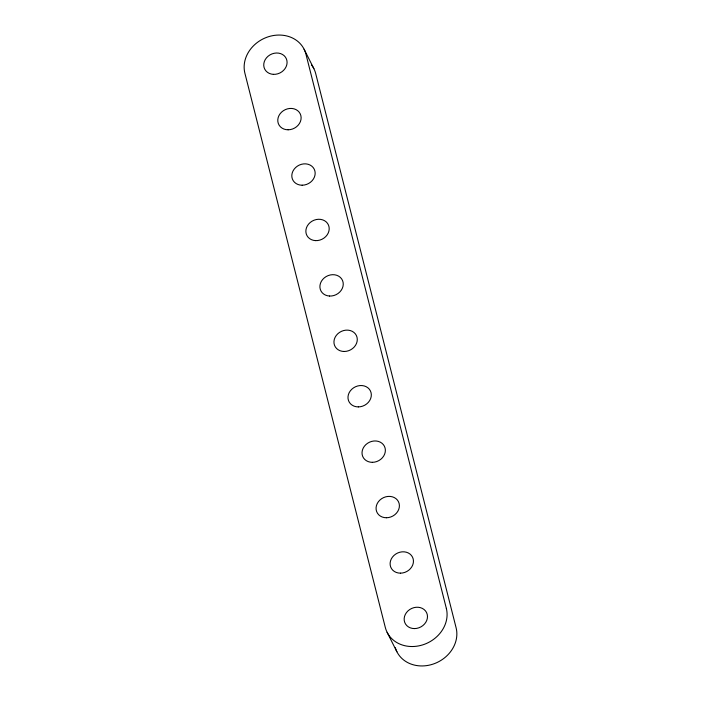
<?xml version="1.0" encoding="UTF-8"?>
<svg xmlns="http://www.w3.org/2000/svg" width="701" height="701" viewBox="0 0 701 701"><rect width="100%" height="100%" fill="white"/><g stroke="black" fill="none" stroke-linecap="round" stroke-linejoin="round"><path stroke-width="1.05" d="M304.111 49.245L313.873 68.663M387.127 632.337L396.889 651.755M395.303 647.706A32.123 27.672 -26.7 0 0 432.903 664.162A32.123 27.672 -26.7 0 0 456.106 627.781L315.695 73.552A32.123 27.672 -26.7 0 0 311.577 64.974M446.335 608.363L305.925 54.135A32.123 27.672 -26.7 0 0 268.571 36.689A32.123 27.672 -26.7 0 0 244.894 73.219L385.305 627.448A32.123 27.672 -26.7 0 0 422.659 644.894A32.123 27.672 -26.7 0 0 446.335 608.363M414.484 628.587A11.996 10.331 -26.7 0 0 426.532 612.516A11.996 10.331 -26.7 0 0 406.449 612.604A11.996 10.331 -26.7 0 0 414.484 628.587M400.446 573.164A11.996 10.331 -26.7 0 0 412.495 557.093A11.996 10.331 -26.7 0 0 392.402 557.181A11.996 10.331 -26.7 0 0 400.446 573.164M386.4 517.75A11.996 10.331 -26.7 0 0 398.448 501.671A11.996 10.331 -26.7 0 0 378.365 501.758A11.996 10.331 -26.7 0 0 386.4 517.75M372.362 462.327A11.996 10.331 -26.7 0 0 384.411 446.248A11.996 10.331 -26.7 0 0 364.318 446.335A11.996 10.331 -26.7 0 0 372.362 462.327M358.325 406.904A11.996 10.331 -26.7 0 0 370.373 390.825A11.996 10.331 -26.7 0 0 350.281 390.913A11.996 10.331 -26.7 0 0 358.325 406.904M344.279 351.481A11.996 10.331 -26.7 0 0 356.327 335.402A11.996 10.331 -26.7 0 0 336.243 335.49A11.996 10.331 -26.7 0 0 344.279 351.481M329.514 296.041A11.996 10.331 -26.7 0 0 342.561 280.566A11.996 10.331 -26.7 0 0 322.653 279.497A11.996 10.331 -26.7 0 0 329.514 296.041M315.476 240.618A11.996 10.331 -26.7 0 0 328.515 225.144A11.996 10.331 -26.7 0 0 308.615 224.075A11.996 10.331 -26.7 0 0 315.476 240.618M302.157 185.213A11.996 10.331 -26.7 0 0 314.206 169.134A11.996 10.331 -26.7 0 0 294.113 169.221A11.996 10.331 -26.7 0 0 302.157 185.213M288.12 129.79A11.996 10.331 -26.7 0 0 300.168 113.711A11.996 10.331 -26.7 0 0 280.076 113.799A11.996 10.331 -26.7 0 0 288.12 129.79M273.355 74.35A11.996 10.331 -26.7 0 0 286.394 58.884A11.996 10.331 -26.7 0 0 266.494 57.806A11.996 10.331 -26.7 0 0 273.355 74.35"/></g></svg>
